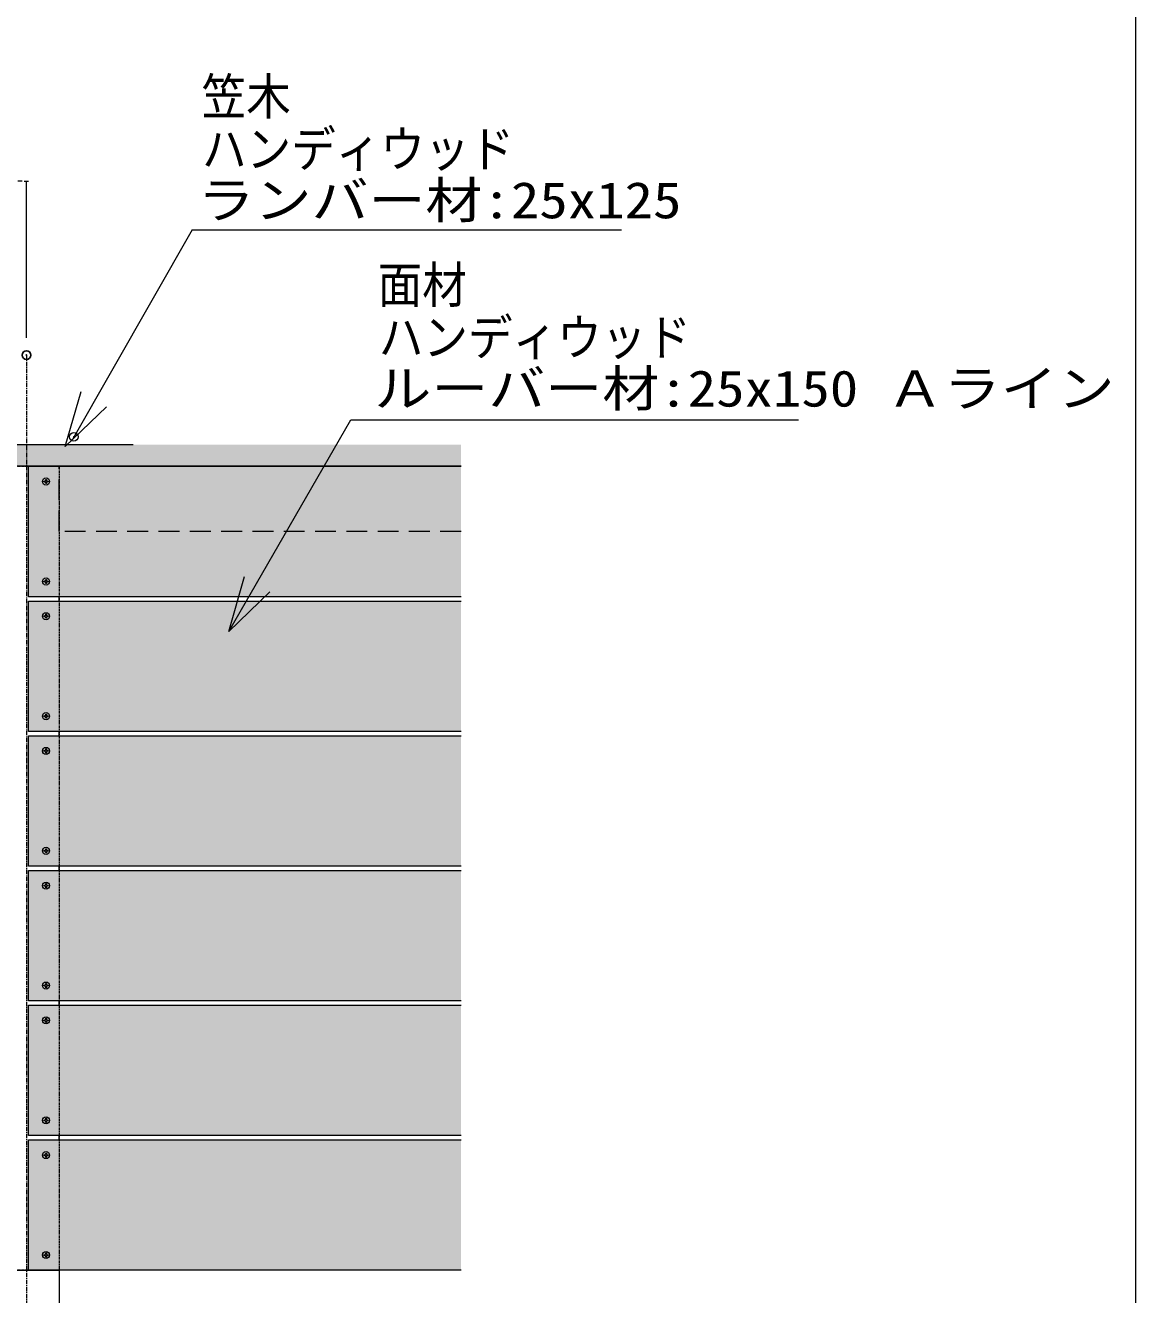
# Model space of a CAD drawing. Units: millimetres, scale not verified. Extents: x -8199 to 8201, y -2963 to 5056.
# Drawn here: x -1477 to -199, y -1619 to -159 of the extents above; entities that cross this region are included whole.
import ezdxf
from ezdxf.enums import TextEntityAlignment as Align

# ---------------------------------------------------------------- set-up
doc = ezdxf.new("R2010")
doc.units = ezdxf.units.MM
doc.header["$LTSCALE"] = 20
doc.header["$PDMODE"] = 32
doc.header["$PDSIZE"] = 10
doc.linetypes.add('CHAIN1', pattern=[8, 5, -1, 1, -1])
doc.linetypes.add('DASHED1', pattern=[1.8, 1.2, -0.6])
for name, color, linetype, lineweight in [('0-0_図枠', 7, 'Continuous', 9), ('0-1_一般', 4, 'Continuous', 9), ('0-2_寸法', 7, 'Continuous', 9), ('0-3_0', 7, 'Continuous', 9), ('0-B_ルーバー', 1, 'Continuous', 9)]:
    doc.layers.add(name, color=color, linetype=linetype, lineweight=lineweight)
doc.layers.add('0-4_Defpoints', color=7, linetype='Continuous')
doc.styles.add('ＭＳ ゴシック', font='')
doc.styles.get('ＭＳ ゴシック').set_extended_font_data('MS Gothic')

# ---------------------------------------------------------------- blocks, each defined once
blk = doc.blocks.new('グループ-560-1')
at = {"layer": '0-1_一般'}
blk.add_line((-10.3, 19.2), (-7.1, 47.6), dxfattribs=at)
for points in [[(-19.2, -10.3), (-47.6, -7.1), (-47.6, 7.1), (-19.2, 10.3)], [(-7.1, 47.6), (7.1, 47.6), (10.3, 19.2)], [(19.2, 10.3), (47.6, 7.1), (47.6, -7.1), (19.2, -10.3)], [(10.3, -19.2), (7.1, -47.6), (-7.1, -47.6), (-10.3, -19.2)]]:
    blk.add_lwpolyline(points, dxfattribs=at)
blk.add_circle((0, 0), 82, dxfattribs=at)
for centre, start, end in [((-20.3, 20.3), 276.34019, 353.65981), ((20.3, 20.3), 186.34019, 263.65981), ((-20.3, -20.3), 6.34019, 83.65981), ((20.3, -20.3), 96.34019, 173.65981)]:
    blk.add_arc(centre, 10.1, start, end, dxfattribs=at)
blk = doc.blocks.new('Machine Screw (Metric)-79')
at = {"layer": '0-1_一般'}
blk.add_blockref('グループ-560-1', (0, 0), dxfattribs=at)
blk = doc.blocks.new('グループ-561-1')
at = {"layer": '0-1_一般'}
blk.add_line((-10.3, 19.2), (-7.1, 47.6), dxfattribs=at)
for points in [[(-19.2, -10.3), (-47.6, -7.1), (-47.6, 7.1), (-19.2, 10.3)], [(-7.1, 47.6), (7.1, 47.6), (10.3, 19.2)], [(19.2, 10.3), (47.6, 7.1), (47.6, -7.1), (19.2, -10.3)], [(10.3, -19.2), (7.1, -47.6), (-7.1, -47.6), (-10.3, -19.2)]]:
    blk.add_lwpolyline(points, dxfattribs=at)
blk.add_circle((0, 0), 82, dxfattribs=at)
for centre, start, end in [((-20.3, 20.3), 276.34019, 353.65981), ((20.3, 20.3), 186.34019, 263.65981), ((-20.3, -20.3), 6.34019, 83.65981), ((20.3, -20.3), 96.34019, 173.65981)]:
    blk.add_arc(centre, 10.1, start, end, dxfattribs=at)
blk = doc.blocks.new('Machine Screw (Metric)-80')
at = {"layer": '0-1_一般'}
blk.add_blockref('グループ-561-1', (0, 0), dxfattribs=at)
blk = doc.blocks.new('グループ-570-1')
at = {"layer": '0-1_一般'}
blk.add_line((-10.3, 19.2), (-7.1, 47.6), dxfattribs=at)
for points in [[(-19.2, -10.3), (-47.6, -7.1), (-47.6, 7.1), (-19.2, 10.3)], [(-7.1, 47.6), (7.1, 47.6), (10.3, 19.2)], [(19.2, 10.3), (47.6, 7.1), (47.6, -7.1), (19.2, -10.3)], [(10.3, -19.2), (7.1, -47.6), (-7.1, -47.6), (-10.3, -19.2)]]:
    blk.add_lwpolyline(points, dxfattribs=at)
blk.add_circle((0, 0), 82, dxfattribs=at)
for centre, start, end in [((-20.3, 20.3), 276.34019, 353.65981), ((20.3, 20.3), 186.34019, 263.65981), ((-20.3, -20.3), 6.34019, 83.65981), ((20.3, -20.3), 96.34019, 173.65981)]:
    blk.add_arc(centre, 10.1, start, end, dxfattribs=at)
blk = doc.blocks.new('Machine Screw (Metric)-89')
at = {"layer": '0-1_一般'}
blk.add_blockref('グループ-570-1', (0, 0), dxfattribs=at)
blk = doc.blocks.new('グループ-571-1')
at = {"layer": '0-1_一般'}
blk.add_line((-10.3, 19.2), (-7.1, 47.6), dxfattribs=at)
for points in [[(-19.2, -10.3), (-47.6, -7.1), (-47.6, 7.1), (-19.2, 10.3)], [(-7.1, 47.6), (7.1, 47.6), (10.3, 19.2)], [(19.2, 10.3), (47.6, 7.1), (47.6, -7.1), (19.2, -10.3)], [(10.3, -19.2), (7.1, -47.6), (-7.1, -47.6), (-10.3, -19.2)]]:
    blk.add_lwpolyline(points, dxfattribs=at)
blk.add_circle((0, 0), 82, dxfattribs=at)
for centre, start, end in [((-20.3, 20.3), 276.34019, 353.65981), ((20.3, 20.3), 186.34019, 263.65981), ((-20.3, -20.3), 6.34019, 83.65981), ((20.3, -20.3), 96.34019, 173.65981)]:
    blk.add_arc(centre, 10.1, start, end, dxfattribs=at)
blk = doc.blocks.new('Machine Screw (Metric)-90')
at = {"layer": '0-1_一般'}
blk.add_blockref('グループ-571-1', (0, 0), dxfattribs=at)
blk = doc.blocks.new('グループ-580-1')
at = {"layer": '0-1_一般'}
blk.add_line((-10.3, 19.2), (-7.1, 47.6), dxfattribs=at)
for points in [[(-19.2, -10.3), (-47.6, -7.1), (-47.6, 7.1), (-19.2, 10.3)], [(-7.1, 47.6), (7.1, 47.6), (10.3, 19.2)], [(19.2, 10.3), (47.6, 7.1), (47.6, -7.1), (19.2, -10.3)], [(10.3, -19.2), (7.1, -47.6), (-7.1, -47.6), (-10.3, -19.2)]]:
    blk.add_lwpolyline(points, dxfattribs=at)
blk.add_circle((0, 0), 82, dxfattribs=at)
for centre, start, end in [((-20.3, 20.3), 276.34019, 353.65981), ((20.3, 20.3), 186.34019, 263.65981), ((-20.3, -20.3), 6.34019, 83.65981), ((20.3, -20.3), 96.34019, 173.65981)]:
    blk.add_arc(centre, 10.1, start, end, dxfattribs=at)
blk = doc.blocks.new('Machine Screw (Metric)-99')
at = {"layer": '0-1_一般'}
blk.add_blockref('グループ-580-1', (0, 0), dxfattribs=at)
blk = doc.blocks.new('グループ-581-1')
at = {"layer": '0-1_一般'}
blk.add_line((-10.3, 19.2), (-7.1, 47.6), dxfattribs=at)
for points in [[(-19.2, -10.3), (-47.6, -7.1), (-47.6, 7.1), (-19.2, 10.3)], [(-7.1, 47.6), (7.1, 47.6), (10.3, 19.2)], [(19.2, 10.3), (47.6, 7.1), (47.6, -7.1), (19.2, -10.3)], [(10.3, -19.2), (7.1, -47.6), (-7.1, -47.6), (-10.3, -19.2)]]:
    blk.add_lwpolyline(points, dxfattribs=at)
blk.add_circle((0, 0), 82, dxfattribs=at)
for centre, start, end in [((-20.3, 20.3), 276.34019, 353.65981), ((20.3, 20.3), 186.34019, 263.65981), ((-20.3, -20.3), 6.34019, 83.65981), ((20.3, -20.3), 96.34019, 173.65981)]:
    blk.add_arc(centre, 10.1, start, end, dxfattribs=at)
blk = doc.blocks.new('Machine Screw (Metric)-100')
at = {"layer": '0-1_一般'}
blk.add_blockref('グループ-581-1', (0, 0), dxfattribs=at)
blk = doc.blocks.new('グループ-590-1')
at = {"layer": '0-1_一般'}
blk.add_line((-10.3, 19.2), (-7.1, 47.6), dxfattribs=at)
for points in [[(-19.2, -10.3), (-47.6, -7.1), (-47.6, 7.1), (-19.2, 10.3)], [(-7.1, 47.6), (7.1, 47.6), (10.3, 19.2)], [(19.2, 10.3), (47.6, 7.1), (47.6, -7.1), (19.2, -10.3)], [(10.3, -19.2), (7.1, -47.6), (-7.1, -47.6), (-10.3, -19.2)]]:
    blk.add_lwpolyline(points, dxfattribs=at)
blk.add_circle((0, 0), 82, dxfattribs=at)
for centre, start, end in [((-20.3, 20.3), 276.34019, 353.65981), ((20.3, 20.3), 186.34019, 263.65981), ((-20.3, -20.3), 6.34019, 83.65981), ((20.3, -20.3), 96.34019, 173.65981)]:
    blk.add_arc(centre, 10.1, start, end, dxfattribs=at)
blk = doc.blocks.new('Machine Screw (Metric)-109')
at = {"layer": '0-1_一般'}
blk.add_blockref('グループ-590-1', (0, 0), dxfattribs=at)
blk = doc.blocks.new('グループ-591-1')
at = {"layer": '0-1_一般'}
blk.add_line((-10.3, 19.2), (-7.1, 47.6), dxfattribs=at)
for points in [[(-19.2, -10.3), (-47.6, -7.1), (-47.6, 7.1), (-19.2, 10.3)], [(-7.1, 47.6), (7.1, 47.6), (10.3, 19.2)], [(19.2, 10.3), (47.6, 7.1), (47.6, -7.1), (19.2, -10.3)], [(10.3, -19.2), (7.1, -47.6), (-7.1, -47.6), (-10.3, -19.2)]]:
    blk.add_lwpolyline(points, dxfattribs=at)
blk.add_circle((0, 0), 82, dxfattribs=at)
for centre, start, end in [((-20.3, 20.3), 276.34019, 353.65981), ((20.3, 20.3), 186.34019, 263.65981), ((-20.3, -20.3), 6.34019, 83.65981), ((20.3, -20.3), 96.34019, 173.65981)]:
    blk.add_arc(centre, 10.1, start, end, dxfattribs=at)
blk = doc.blocks.new('Machine Screw (Metric)-110')
at = {"layer": '0-1_一般'}
blk.add_blockref('グループ-591-1', (0, 0), dxfattribs=at)
blk = doc.blocks.new('グループ-600-1')
at = {"layer": '0-1_一般'}
blk.add_line((-10.3, 19.2), (-7.1, 47.6), dxfattribs=at)
for points in [[(-19.2, -10.3), (-47.6, -7.1), (-47.6, 7.1), (-19.2, 10.3)], [(-7.1, 47.6), (7.1, 47.6), (10.3, 19.2)], [(19.2, 10.3), (47.6, 7.1), (47.6, -7.1), (19.2, -10.3)], [(10.3, -19.2), (7.1, -47.6), (-7.1, -47.6), (-10.3, -19.2)]]:
    blk.add_lwpolyline(points, dxfattribs=at)
blk.add_circle((0, 0), 82, dxfattribs=at)
for centre, start, end in [((-20.3, 20.3), 276.34019, 353.65981), ((20.3, 20.3), 186.34019, 263.65981), ((-20.3, -20.3), 6.34019, 83.65981), ((20.3, -20.3), 96.34019, 173.65981)]:
    blk.add_arc(centre, 10.1, start, end, dxfattribs=at)
blk = doc.blocks.new('Machine Screw (Metric)-119')
at = {"layer": '0-1_一般'}
blk.add_blockref('グループ-600-1', (0, 0), dxfattribs=at)
blk = doc.blocks.new('グループ-601-1')
at = {"layer": '0-1_一般'}
blk.add_line((-10.3, 19.2), (-7.1, 47.6), dxfattribs=at)
for points in [[(-19.2, -10.3), (-47.6, -7.1), (-47.6, 7.1), (-19.2, 10.3)], [(-7.1, 47.6), (7.1, 47.6), (10.3, 19.2)], [(19.2, 10.3), (47.6, 7.1), (47.6, -7.1), (19.2, -10.3)], [(10.3, -19.2), (7.1, -47.6), (-7.1, -47.6), (-10.3, -19.2)]]:
    blk.add_lwpolyline(points, dxfattribs=at)
blk.add_circle((0, 0), 82, dxfattribs=at)
for centre, start, end in [((-20.3, 20.3), 276.34019, 353.65981), ((20.3, 20.3), 186.34019, 263.65981), ((-20.3, -20.3), 6.34019, 83.65981), ((20.3, -20.3), 96.34019, 173.65981)]:
    blk.add_arc(centre, 10.1, start, end, dxfattribs=at)
blk = doc.blocks.new('Machine Screw (Metric)-120')
at = {"layer": '0-1_一般'}
blk.add_blockref('グループ-601-1', (0, 0), dxfattribs=at)
blk = doc.blocks.new('_DOT')
at = {"layer": '0-3_0'}
for p, q in [((-10, 0), (-20, 0)), ((-5, 0), (5, 0))]:
    blk.add_line(p, q, dxfattribs=at)
blk = doc.blocks.new('グループ-633-1')
at = {"layer": '0-1_一般', "linetype": 'DASHED1'}
blk.add_lwpolyline([(429728.4, -163561.6), (431228.4, -163561.6), (431228.4, -182061.6), (429728.4, -182061.6)], close=True, dxfattribs=at)
at = {"layer": '0-1_一般'}
blk.add_lwpolyline([(429728.4, -182061.6), (431228.4, -182061.6), (431228.4, -190061.6), (429728.4, -190061.6)], close=True, dxfattribs=at)
at = {"layer": '0-2_寸法', "linetype": 'CHAIN1'}
blk.add_line((430478.4, -161001.5), (430478.4, -201001.5), dxfattribs=at)
blk = doc.blocks.new('グループ-638-1')
at = {"layer": '0-1_一般'}
blk.add_line((-10.3, 19.2), (-7.1, 47.6), dxfattribs=at)
for points in [[(-19.2, -10.3), (-47.6, -7.1), (-47.6, 7.1), (-19.2, 10.3)], [(-7.1, 47.6), (7.1, 47.6), (10.3, 19.2)], [(19.2, 10.3), (47.6, 7.1), (47.6, -7.1), (19.2, -10.3)], [(10.3, -19.2), (7.1, -47.6), (-7.1, -47.6), (-10.3, -19.2)]]:
    blk.add_lwpolyline(points, dxfattribs=at)
blk.add_circle((0, 0), 82, dxfattribs=at)
for centre, start, end in [((-20.3, 20.3), 276.34019, 353.65981), ((20.3, 20.3), 186.34019, 263.65981), ((-20.3, -20.3), 6.34019, 83.65981), ((20.3, -20.3), 96.34019, 173.65981)]:
    blk.add_arc(centre, 10.1, start, end, dxfattribs=at)
blk = doc.blocks.new('Machine Screw (Metric)-137')
at = {"layer": '0-1_一般'}
blk.add_blockref('グループ-638-1', (0, 0), dxfattribs=at)
blk = doc.blocks.new('グループ-639-1')
at = {"layer": '0-1_一般'}
blk.add_line((-10.3, 19.2), (-7.1, 47.6), dxfattribs=at)
for points in [[(-19.2, -10.3), (-47.6, -7.1), (-47.6, 7.1), (-19.2, 10.3)], [(-7.1, 47.6), (7.1, 47.6), (10.3, 19.2)], [(19.2, 10.3), (47.6, 7.1), (47.6, -7.1), (19.2, -10.3)], [(10.3, -19.2), (7.1, -47.6), (-7.1, -47.6), (-10.3, -19.2)]]:
    blk.add_lwpolyline(points, dxfattribs=at)
blk.add_circle((0, 0), 82, dxfattribs=at)
for centre, start, end in [((-20.3, 20.3), 276.34019, 353.65981), ((20.3, 20.3), 186.34019, 263.65981), ((-20.3, -20.3), 6.34019, 83.65981), ((20.3, -20.3), 96.34019, 173.65981)]:
    blk.add_arc(centre, 10.1, start, end, dxfattribs=at)
blk = doc.blocks.new('Machine Screw (Metric)-138')
at = {"layer": '0-1_一般'}
blk.add_blockref('グループ-639-1', (0, 0), dxfattribs=at)
blk = doc.blocks.new('グループ-654-1')
at = {"layer": '0-1_一般'}
for p, q in [((429728.4, -166561.6), (429728.4, -166661.6)), ((431228.4, -166661.6), (431228.4, -166561.6))]:
    blk.add_line(p, q, dxfattribs=at)
blk = doc.blocks.new('グループ-655-1')
at = {"layer": '0-1_一般'}
for p, q in [((429728.4, -169661.6), (429728.4, -169761.6)), ((431228.4, -169761.6), (431228.4, -169661.6))]:
    blk.add_line(p, q, dxfattribs=at)
blk = doc.blocks.new('グループ-656-1')
at = {"layer": '0-1_一般'}
for p, q in [((429728.4, -172761.6), (429728.4, -172861.6)), ((431228.4, -172861.6), (431228.4, -172761.6))]:
    blk.add_line(p, q, dxfattribs=at)
blk = doc.blocks.new('グループ-657-1')
at = {"layer": '0-1_一般'}
for p, q in [((429728.4, -175861.6), (429728.4, -175961.6)), ((431228.4, -175961.6), (431228.4, -175861.6))]:
    blk.add_line(p, q, dxfattribs=at)
blk = doc.blocks.new('グループ-658-1')
at = {"layer": '0-1_一般'}
for p, q in [((429728.4, -178961.6), (429728.4, -179061.6)), ((431228.4, -179061.6), (431228.4, -178961.6))]:
    blk.add_line(p, q, dxfattribs=at)

msp = doc.modelspace()

# ---------------------------------------------------------------- linework, layer by layer
at = {"layer": '0-0_図枠'}
msp.add_line((-1284.8, -394.11), (-1422.26, -635.21), dxfattribs=at)
at = {"layer": '0-0_図枠', "color": 5}
msp.add_lwpolyline([(-8199.43, 2497.28), (-199.43, 2497.28), (-199.43, -2702.72), (-8199.43, -2702.72)], close=True, dxfattribs=at)
at = {"layer": '0-0_図枠'}
msp.add_point((-1420.91, -632.37), dxfattribs=at)
at = {"layer": '0-1_一般', "color": 7}
for p, q in [((-1284.8, -394.11), (-790.81, -394.11)), ((-1242.56, -856.13), (-1102.05, -612.76)), ((-1102.05, -612.76), (-587.41, -612.76))]:
    msp.add_line(p, q, dxfattribs=at)
at = {"layer": '0-1_一般', "linetype": 'CHAIN1'}
msp.add_line((-3575.34, -641.18), (-1354.89, -641.18), dxfattribs=at)
at = {"layer": '0-1_一般', "color": 7}
for points in [[(-1383.41, -597.58), (-1430.7, -643.25), (-1412.58, -580.06)], [(-1195.27, -810.46), (-1242.56, -856.13), (-1224.44, -792.93)]]:
    msp.add_lwpolyline(points, dxfattribs=at)
at = {"layer": '0-1_一般', "linetype": 'DASHED1'}
msp.add_lwpolyline([(-975.34, -741.18), (-1437.84, -741.18), (-1437.84, -666.18), (-975.34, -666.18)], dxfattribs=at)
at = {"layer": '0-2_寸法'}
msp.add_line((-1475.34, -518.18), (-1475.34, -338.18), dxfattribs=at)
at = {"layer": '0-4_Defpoints'}
msp.add_point((-1475.34, -538.18), dxfattribs=at)
at = {"layer": '0-B_ルーバー'}
msp.add_line((-2272.84, -641.18), (-1352.6, -641.18), dxfattribs=at)
for points in [[(-975.34, -666.18), (-2272.84, -666.18), (-2272.84, -641.18)], [(-975.34, -816.18), (-1472.84, -816.18), (-1472.84, -666.18), (-975.34, -666.18)], [(-975.34, -971.18), (-1472.84, -971.18), (-1472.84, -821.18), (-975.34, -821.18)], [(-975.34, -1126.18), (-1472.84, -1126.18), (-1472.84, -976.18), (-975.34, -976.18)], [(-975.34, -1281.18), (-1472.84, -1281.18), (-1472.84, -1131.18), (-975.34, -1131.18)], [(-975.34, -1436.18), (-1472.84, -1436.18), (-1472.84, -1286.18), (-975.34, -1286.18)], [(-975.34, -1591.18), (-1472.84, -1591.18), (-1472.84, -1441.18), (-975.34, -1441.18)]]:
    msp.add_lwpolyline(points, dxfattribs=at)
at = {"layer": '0-B_ルーバー', "color": 132}
for points in [[(-975.34, -666.18), (-975.34, -641.18), (-2272.84, -666.18), (-2272.84, -641.18)], [(-975.34, -816.18), (-975.34, -666.18), (-1472.84, -816.18), (-1472.84, -666.18)], [(-975.34, -971.18), (-975.34, -821.18), (-1472.84, -971.18), (-1472.84, -821.18)], [(-975.34, -1126.18), (-975.34, -976.18), (-1472.84, -1126.18), (-1472.84, -976.18)], [(-975.34, -1281.18), (-975.34, -1131.18), (-1472.84, -1281.18), (-1472.84, -1131.18)], [(-975.34, -1436.18), (-975.34, -1286.18), (-1472.84, -1436.18), (-1472.84, -1286.18)], [(-975.34, -1591.18), (-975.34, -1441.18), (-1472.84, -1591.18), (-1472.84, -1441.18)]]:
    msp.add_solid(points, dxfattribs=at)

# ---------------------------------------------------------------- block references
at = {"layer": '0-1_一般', "xscale": 0.05, "yscale": 0.05}
for name, p in [('グループ-633-1', (-22999.26, 7511.9)), ('Machine Screw (Metric)-137', (-1452.84, -683.68)), ('Machine Screw (Metric)-138', (-1452.84, -798.68)), ('グループ-654-1', (-22999.26, 7511.9)), ('Machine Screw (Metric)-79', (-1452.84, -838.68)), ('Machine Screw (Metric)-80', (-1452.84, -953.68)), ('グループ-655-1', (-22999.26, 7511.9)), ('Machine Screw (Metric)-89', (-1452.84, -993.68)), ('Machine Screw (Metric)-90', (-1452.84, -1108.68)), ('グループ-656-1', (-22999.26, 7511.9)), ('Machine Screw (Metric)-99', (-1452.84, -1148.68)), ('Machine Screw (Metric)-100', (-1452.84, -1263.68)), ('グループ-657-1', (-22999.26, 7511.9)), ('Machine Screw (Metric)-109', (-1452.84, -1303.68)), ('Machine Screw (Metric)-110', (-1452.84, -1418.68)), ('グループ-658-1', (-22999.26, 7511.9)), ('Machine Screw (Metric)-119', (-1452.84, -1458.68)), ('Machine Screw (Metric)-120', (-1452.84, -1573.68))]:
    msp.add_blockref(name, p, dxfattribs=at)
at = {"layer": '0-2_寸法', "xscale": 0.5007446, "yscale": 0.5007446}
msp.add_blockref('_DOT', (-1475.34, -338.18), dxfattribs=at)

# ---------------------------------------------------------------- texts
at = {"layer": '0-1_一般', "color": 7, "style": 'ＭＳ ゴシック'}
for s, width, p in [('笠木', 0.9, (-1273.9, -274.16)), ('ハンディウッド', 0.9, (-1273.46, -334.46)), ('ランバー材:25x125', 1.15, (-1278.53, -393.36)), ('面材', 0.9, (-1071.38, -490.81)), ('ハンディウッド', 0.9, (-1070.06, -551.12)), ('ルーバー材:25x150 Ａライン', 1.15, (-1075.13, -610.01))]:
    msp.add_text(s, height=41.79, dxfattribs=dict(at, width=width)).set_placement(p, align=Align.BOTTOM_LEFT)

doc.saveas('drawing.dxf')
